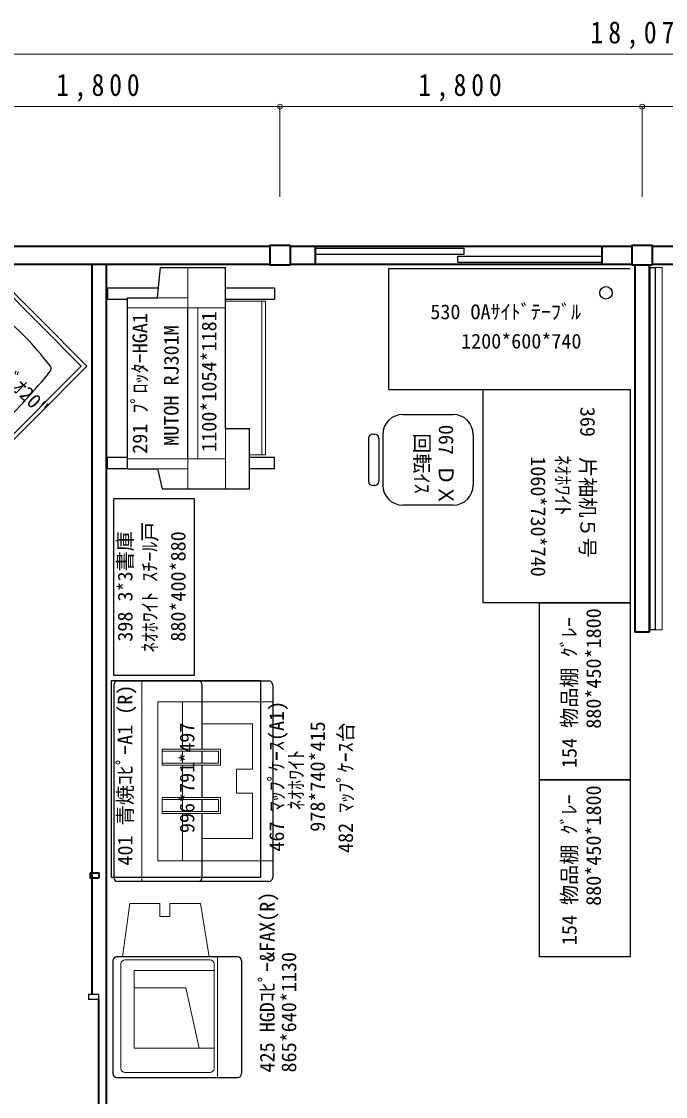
# Model space of a CAD drawing. Units: millimetres at full size, sheet at 1:50. Extents: x -10220 to 10872, y -9583 to 9014.
# Drawn here: x -2616 to 586, y 3673 to 9014 of the extents above; entities that cross this region are included whole.
import ezdxf
from ezdxf.enums import TextEntityAlignment as Align

# ---------------------------------------------------------------- set-up
doc = ezdxf.new("R2010")
doc.units = ezdxf.units.MM
doc.header["$LTSCALE"] = 50
doc.header["$PDMODE"] = 32
doc.header["$PDSIZE"] = 25
for name, color, linetype, lineweight in [('0-0', 2, 'Continuous', 40), ('0-2', 7, 'Continuous', 25), ('0-F', 4, 'Continuous', 18)]:
    doc.layers.add(name, color=color, linetype=linetype, lineweight=lineweight)
doc.styles.add('ＭＳ ゴシック', font='')
doc.styles.get('ＭＳ ゴシック').set_extended_font_data('MS Gothic')

msp = doc.modelspace()

# ---------------------------------------------------------------- linework, layer by layer
at = {"layer": '0-0'}
for p, q in [((-3081.04, 7897.89), (-1381.04, 7897.89)), ((-1381.04, 7897.89), (-1381.04, 7902.89)), ((-1381.04, 7902.89), (-1281.04, 7902.89)), ((-1281.04, 7897.89), (-1281.04, 7902.89)), ((-1281.04, 7897.89), (418.96, 7897.89)), ((-1156.04, 7897.89), (-1156.04, 7807.89)), ((268.96, 7897.89), (268.96, 7807.89)), ((418.96, 7897.89), (418.96, 7902.89)), ((418.96, 7902.89), (518.96, 7902.89)), ((518.96, 7897.89), (518.96, 7902.89)), ((518.96, 7897.89), (2218.96, 7897.89)), ((-3081.04, 7807.89), (-1381.04, 7807.89)), ((-1281.04, 7802.89), (-1381.04, 7802.89)), ((-1281.04, 7807.89), (418.96, 7807.89)), ((518.96, 7802.89), (418.96, 7802.89)), ((518.96, 7807.89), (2218.96, 7807.89))]:
    msp.add_line(p, q, dxfattribs=at)
at = {"layer": '0-0', "color": 7, "lineweight": 25}
for p, q in [((-1156.04, 7887.89), (-416.04, 7887.89)), ((-446.04, 7817.89), (268.96, 7817.89)), ((-2231.04, 4155.39), (-2231.04, 4180.39)), ((-2231.04, 4155.39), (-2282.68, 4155.39))]:
    msp.add_line(p, q, dxfattribs=at)
at = {"layer": '0-0', "color": 3, "lineweight": 35}
for p, q in [((-2266.04, 7807.89), (-2266.04, 4180.39)), ((-2196.04, 7807.89), (-2196.04, 3327.89)), ((433.96, 7802.89), (433.96, 5980.39)), ((503.96, 7802.89), (503.96, 5980.39)), ((-2275.39, 4784.91), (-2230.39, 4784.91)), ((-2230.39, 4759.91), (-2230.39, 4784.91)), ((-2231.04, 3327.89), (-2231.04, 4155.39))]:
    msp.add_line(p, q, dxfattribs=at)
at = {"layer": '0-0'}
for points in [[(-1381.04, 7897.89), (-1381.04, 7807.89), (-1381.04, 7802.89)], [(-1281.04, 7897.89), (-1281.04, 7807.89), (-1281.04, 7802.89)], [(418.96, 7897.89), (418.96, 7807.89), (418.96, 7802.89)], [(518.96, 7897.89), (518.96, 7807.89), (518.96, 7802.89)]]:
    msp.add_lwpolyline(points, dxfattribs=at)
at = {"layer": '0-0', "color": 7, "lineweight": 25}
for points in [[(-1156.04, 7857.89), (-416.04, 7857.89), (-416.04, 7887.89)], [(-446.04, 7817.89), (-446.04, 7847.89), (268.96, 7847.89)], [(-2231.04, 4180.39), (-2282.68, 4180.39), (-2282.68, 4155.39)]]:
    msp.add_lwpolyline(points, dxfattribs=at)
at = {"layer": '0-0', "color": 3, "lineweight": 35}
msp.add_lwpolyline([(-2275.39, 4784.91), (-2275.39, 4759.91), (-2230.39, 4759.91)], dxfattribs=at)
at = {"layer": '0-2', "color": 4, "lineweight": 18}
for p, q in [((-2764.38, 7746.73), (-2318.91, 7301.25)), ((-1789.39, 7591.93), (-1789.39, 7791.93)), ((534.01, 7791.81), (569.01, 7791.81)), ((569.01, 5991.81), (569.01, 7791.81)), ((-1939.39, 7641.93), (-1789.39, 7641.93)), ((-2089.39, 7591.93), (-1789.39, 7591.93)), ((-1789.39, 7591.93), (-1602.39, 7591.93)), ((-1739.39, 6841.93), (-1739.39, 7591.93)), ((-1598.57, 7625.22), (-1402.5, 7625.22)), ((-1421.66, 6861.58), (-1421.66, 7625.22)), ((-1402.5, 6861.58), (-1402.5, 7625.22)), ((-2318.91, 7301.25), (-2750.24, 6869.92)), ((-1602.39, 6991.93), (-1602.39, 6691.93)), ((-2089.39, 6841.93), (-1789.39, 6841.93)), ((-1789.39, 6841.93), (-1789.39, 6691.93)), ((-1789.39, 6841.93), (-1602.39, 6841.93)), ((-1480.63, 6861.58), (-1402.5, 6861.58)), ((-1939.39, 6791.93), (-1789.39, 6791.93)), ((534.01, 5991.81), (569.01, 5991.81)), ((-2017.7, 5737.52), (-2017.7, 4741.53)), ((-1937.7, 5634.53), (-1366.7, 5634.53)), ((-1937.7, 5634.53), (-1937.7, 4844.53)), ((-1815.32, 5399.52), (-1815.32, 5634.53)), ((-1717.7, 5524.53), (-1467.7, 5524.53)), ((-1467.7, 5299.52), (-1467.7, 5524.53)), ((-1626.03, 5319.52), (-1626.03, 5399.52)), ((-1916.27, 5389.52), (-1636.03, 5389.52)), ((-1815.32, 5329.52), (-1815.32, 5389.52)), ((-1916.27, 5319.52), (-1626.03, 5319.52)), ((-1815.32, 5159.53), (-1815.32, 5319.52)), ((-1916.27, 5149.53), (-1636.03, 5149.53)), ((-1815.32, 5089.52), (-1815.32, 5149.53)), ((-1636.03, 5089.52), (-1636.03, 5149.53)), ((-1626.03, 5079.52), (-1626.03, 5159.53)), ((-1547.7, 5179.53), (-1467.7, 5179.53)), ((-1467.7, 4954.53), (-1467.7, 5179.53)), ((-1916.27, 5089.52), (-1636.03, 5089.52)), ((-1916.27, 5079.52), (-1626.03, 5079.52)), ((-1815.32, 4844.53), (-1815.32, 5079.52)), ((-1717.7, 4954.53), (-1467.7, 4954.53)), ((-1937.7, 4844.53), (-1366.7, 4844.53)), ((-2077.03, 4631.95), (-2114.37, 4366.95)), ((-1927.97, 4631.95), (-2077.03, 4631.95)), ((-1927.97, 4631.95), (-1927.97, 4567.46)), ((-1879.54, 4631.95), (-1879.54, 4567.46)), ((-1927.97, 4567.46), (-1879.54, 4567.46)), ((-2121.72, 4332.19), (-2121.72, 3812.48)), ((-1678.88, 4352.19), (-2101.72, 4352.19)), ((-1658.88, 4332.19), (-1658.88, 3812.48)), ((-1641.87, 4366.95), (-1641.87, 3766.95)), ((-1798.81, 4212.26), (-2056.72, 4212.26)), ((-1798.81, 4212.26), (-1732.76, 3912.48)), ((-1658.88, 3912.48), (-2056.72, 3912.48)), ((-2101.72, 3792.48), (-1678.88, 3792.48))]:
    msp.add_line(p, q, dxfattribs=at)
at = {"layer": '0-2'}
for p, q in [((-1602.39, 6991.93), (-1602.39, 7791.93)), ((-2188.7, 7690.64), (-2188.7, 7634.05)), ((-2188.7, 7690.64), (-1934.62, 7690.64)), ((-1602.39, 7690.64), (-1358.68, 7690.64)), ((-1358.68, 7690.64), (-1358.68, 7634.05)), ((-2188.7, 7634.05), (-2089.39, 7634.05)), ((-1789.39, 6841.93), (-1789.39, 7591.93)), ((-1602.39, 7634.05), (-1358.68, 7634.05)), ((-790.25, 7186.31), (409.75, 7186.31)), ((-720.25, 7061.31), (-470.25, 7061.31)), ((-1602.39, 6991.93), (-1482.39, 6991.93)), ((-1482.39, 6691.93), (-1482.39, 6991.93)), ((-890.25, 6944.31), (-890.25, 6728.18)), ((-870.25, 6964.31), (-860.25, 6964.31)), ((-840.25, 6944.31), (-840.25, 6728.18)), ((-820.25, 6961.31), (-820.25, 6711.31)), ((-370.25, 6961.31), (-370.25, 6711.31)), ((-2188.7, 6793.22), (-2188.7, 6849.81)), ((-2188.7, 6849.81), (-2089.39, 6849.81)), ((-1482.39, 6849.81), (-1358.68, 6849.81)), ((-1358.68, 6793.22), (-1358.68, 6849.81)), ((-2188.7, 6793.22), (-2089.39, 6793.22)), ((-1482.39, 6793.22), (-1358.68, 6793.22)), ((-1916.21, 6691.93), (-1482.39, 6691.93)), ((-860.25, 6708.18), (-870.25, 6708.18)), ((-470.25, 6611.31), (-720.25, 6611.31)), ((-2157.7, 5717.53), (-2157.7, 4761.53)), ((-1386.7, 5737.52), (-2137.7, 5737.52)), ((-1717.7, 5399.52), (-1717.7, 5717.53)), ((-1366.7, 5717.53), (-1366.7, 4761.53)), ((-1717.7, 5329.52), (-1717.7, 5389.52)), ((-1717.7, 5159.53), (-1717.7, 5319.52)), ((-1717.7, 5089.52), (-1717.7, 5149.53)), ((-1717.7, 4761.53), (-1717.7, 5079.52)), ((-1386.7, 4741.53), (-2137.7, 4741.53)), ((-2161.87, 4346.95), (-2161.87, 3786.95)), ((-1541.87, 4366.95), (-2141.87, 4366.95)), ((-1521.87, 4346.95), (-1521.87, 3786.95)), ((-2141.87, 3766.95), (-1541.87, 3766.95))]:
    msp.add_line(p, q, dxfattribs=at)
at = {"layer": '0-2', "color": 3, "lineweight": 35}
msp.add_line((503.96, 5980.39), (433.96, 5980.39), dxfattribs=at)
at = {"layer": '0-2'}
for points in [[(-3273.5, 7265.9), (-2764.38, 7775.01), (-2290.62, 7301.25), (-2799.74, 6792.13)], [(534.01, 5991.81), (509.01, 5991.81), (509.01, 7791.81), (534.01, 7791.81)], [(-320.25, 7186.31), (409.75, 7186.31), (409.75, 6126.31), (-320.25, 6126.31)], [(-1757.7, 5764.91), (-2157.7, 5764.91), (-2157.7, 6644.91), (-1757.7, 6644.91)], [(409.75, 5246.31), (-40.25, 5246.31), (-40.25, 6126.31), (409.75, 6126.31)], [(-1428.42, 4761.25), (-2168.42, 4761.25), (-2168.42, 5739.25), (-1428.42, 5739.25)], [(409.75, 4366.31), (-40.25, 4366.31), (-40.25, 5246.31), (409.75, 5246.31)]]:
    msp.add_lwpolyline(points, close=True, dxfattribs=at)
for points in [[(-2089.39, 6791.93), (-2089.39, 7641.93), (-1939.39, 7641.93), (-1924.69, 7791.93), (-1602.39, 7791.93)], [(-790.25, 7186.31), (-790.25, 7786.31), (409.75, 7786.31)], [(-2089.39, 6791.93), (-1939.39, 6791.93), (-1916.21, 6691.93)]]:
    msp.add_lwpolyline(points, dxfattribs=at)
at = {"layer": '0-2', "color": 4, "lineweight": 18}
for points in [[(-1916.27, 5319.52), (-1916.27, 5399.52), (-1626.03, 5399.52)], [(-1916.27, 5329.52), (-1636.03, 5329.52), (-1636.03, 5389.52)], [(-1547.7, 5179.53), (-1547.7, 5299.52), (-1467.7, 5299.52)], [(-1916.27, 5079.52), (-1916.27, 5159.53), (-1626.03, 5159.53)], [(-1879.54, 4631.95), (-1726.2, 4631.95), (-1683.49, 4366.95)], [(-2056.72, 3912.48), (-2056.72, 4298.37), (-1658.88, 4298.37)]]:
    msp.add_lwpolyline(points, dxfattribs=at)
at = {"layer": '0-2'}
msp.add_circle((289.75, 7666.31), 31, dxfattribs=at)
for centre, radius, start, end in [((-3633.48, 6432.15), 1450, 36.81169, 53.18831), ((-4959.29, 9292.39), 3200.86, 314.31776, 320.96251), ((-2488.61, 7288.99), 20, 320.96245, 36.81155), ((-720.25, 6961.31), 100, 90, 180), ((-470.25, 6961.31), 100, 0, 90), ((-870.25, 6944.31), 20, 90, 180), ((-860.25, 6944.31), 20, 0, 90), ((-870.25, 6728.18), 20, 180, 270), ((-860.25, 6728.18), 20, 270, 0), ((-720.25, 6711.31), 100, 180, 270), ((-470.25, 6711.31), 100, 270, 0), ((-2137.7, 5717.53), 20, 90, 180), ((-1737.7, 5717.53), 20, 0, 90), ((-1386.7, 5717.53), 20, 0, 90), ((-2137.7, 4761.53), 20, 180, 270), ((-1737.7, 4761.53), 20, 270, 0), ((-1386.7, 4761.53), 20, 270, 0), ((-2141.87, 4346.95), 20, 90, 180), ((-1541.87, 4346.95), 20, 0, 90), ((-2141.87, 3786.95), 20, 180, 270), ((-1541.87, 3786.95), 20, 270, 0)]:
    msp.add_arc(centre, radius, start, end, dxfattribs=at)
at = {"layer": '0-2', "color": 4, "lineweight": 18}
for centre, start, end in [((-2101.72, 4332.19), 90, 180), ((-1678.88, 4332.19), 0, 90), ((-2101.72, 3812.48), 180, 270), ((-1678.88, 3812.48), 270, 0)]:
    msp.add_arc(centre, 20, start, end, dxfattribs=at)
at = {"layer": '0-F'}
for p, q in [((9506.46, 8852.13), (-8568.54, 8852.13)), ((-3131.04, 8591.13), (-1331.04, 8591.13)), ((-1331.04, 8591.13), (-1331.04, 8143.12)), ((-1331.04, 8591.13), (468.96, 8591.13)), ((468.96, 8591.13), (468.96, 8143.12)), ((468.96, 8591.13), (2268.96, 8591.13))]:
    msp.add_line(p, q, dxfattribs=at)
for p in [(-1331.04, 8591.13), (468.96, 8591.13)]:
    msp.add_point(p, dxfattribs=at)

# ---------------------------------------------------------------- texts
at = {"layer": '0-2', "color": 4, "style": 'ＭＳ ゴシック'}
for s, rotation, p in [('307 ﾃﾚﾋﾞﾃﾞｵ20"', 315, (-3035.89, 7528.16)), ('291 ﾌﾟﾛｯﾀｰHGA1', 90, (-1969.01, 6866.36)), ('1100*1054*1181', 90, (-1625.27, 6876.18)), ('MUTOH RJ301M', 90, (-1812.93, 6906.36)), ('369\u3000片袖机５号', 270, (140.17, 7099.85)), ('067 ＤＸ', 270, (-563.52, 7010.71)), ('回転ｲｽ', 270, (-683.56, 6968.43)), ('1060*730*740', 270, (-105.59, 6854.09)), ('ﾈｵﾎﾜｲﾄ', 270, (17.29, 6859.44)), ('ﾈｵﾎﾜｲﾄ ｽﾁｰﾙ戸', 90, (-1920, 5879.64)), ('398 3*3書庫', 90, (-2042.65, 5932.82)), ('880*400*880', 90, (-1778.78, 5932.82)), ('880*450*1800', 90, (286.63, 5500.36)), ('154 物品棚 ｸﾞﾚｰ', 90, (165.76, 5305.11)), ('401 青焼ｺﾋﾟｰA1 (R)', 90, (-2042.46, 4820.48)), ('467 ﾏｯﾌﾟｹｰｽ(A1)', 90, (-1289.2, 4889.91)), ('996*791*497', 90, (-1734.56, 4982)), ('978*740*415', 90, (-1085.48, 4988.57)), ('482 ﾏｯﾌﾟｹｰｽ台', 90, (-946.1, 4882.98)), ('ﾈｵﾎﾜｲﾄ', 90, (-1192.71, 5096.19)), ('880*450*1800', 90, (286.63, 4620.36)), ('154 物品棚 ｸﾞﾚｰ', 90, (165.76, 4425.11)), ('425 HGDｺﾋﾟｰ&FAX(R)', 90, (-1335.98, 3792.48)), ('865*640*1130', 90, (-1228.34, 3792.48))]:
    msp.add_text(s, height=73.31, rotation=rotation, dxfattribs=at).set_placement(p, align=Align.BOTTOM_LEFT)
for s, p in [('530 OAｻｲﾄﾞﾃｰﾌﾞﾙ', (-583.46, 7513.09)), ('1200*600*740', (-430.61, 7367.52))]:
    msp.add_text(s, height=73.31, dxfattribs=at).set_placement(p, align=Align.BOTTOM_LEFT)
at = {"layer": '0-F', "color": 7, "char_height": 110, "attachment_point": 7, "style": 'ＭＳ ゴシック'}
for s, insert in [('\\T1.39;\\W0.85;18,075', (212.71, 8877.13)), ('\\T1.38;\\W0.85;1,800', (-2443.54, 8616.13)), ('\\T1.38;\\W0.85;1,800', (-643.54, 8616.13))]:
    msp.add_mtext(s, dxfattribs=dict(at, insert=insert))

doc.saveas('drawing.dxf')
